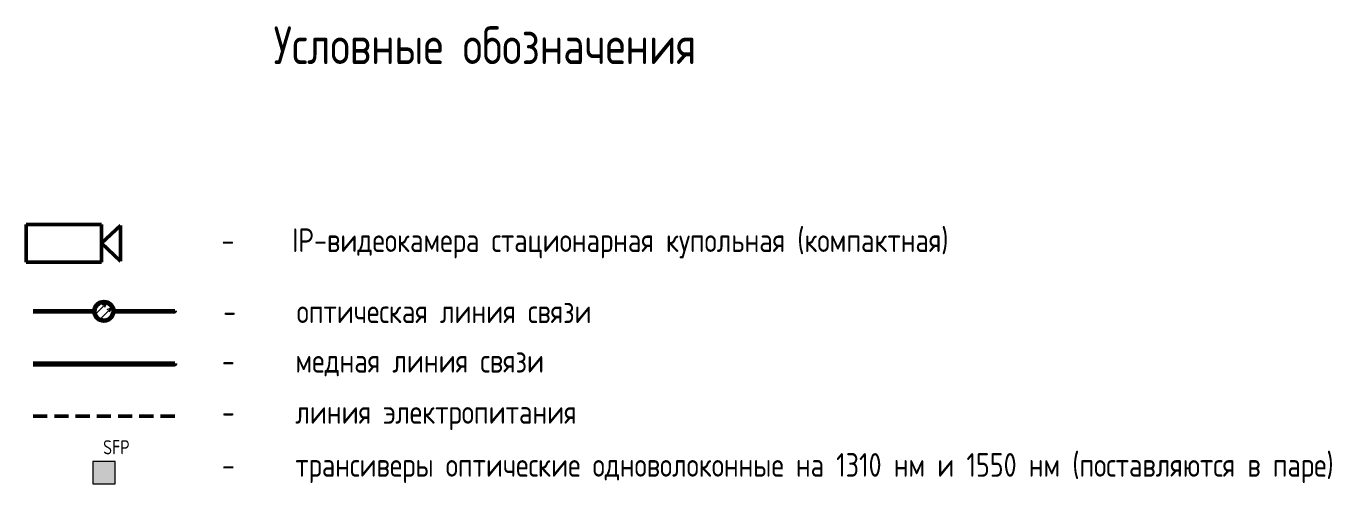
# Model space of a CAD drawing. Header units: millimetres. Extents: x -174154 to -170572, y -111302 to -109817.
# Drawn here: x -170710.2 to -170571.8, y -110005.4 to -109956.9 of the extents above; entities that cross this region are included whole.
import ezdxf

# ---------------------------------------------------------------- set-up
doc = ezdxf.new("R2010")
doc.units = ezdxf.units.MM
doc.linetypes.add('штриховая', pattern=[0.75, 0.5, -0.25])
doc.layers.add('ЩСН', color=7, linetype='Continuous')
doc.styles.add('GOST - A', font='GOST_A.TTF')
doc.styles.add('GOST type A', font='GOST_A.TTF')
doc.styles.add('gost_A', font='GOST_A.TTF')

# ---------------------------------------------------------------- blocks, each defined once
blk = doc.blocks.new('A$C36023687')
at = {"lineweight": 50}
for p, q in [((8, 2), (0, 2)), ((0, 2), (0, -2)), ((8, -2), (8, 2)), ((10, 1.89), (8, 0)), ((10, -1.89), (10, 1.89)), ((8, 0), (10, -1.89)), ((0, -2), (8, -2))]:
    blk.add_line(p, q, dxfattribs=at)

msp = doc.modelspace()

# ---------------------------------------------------------------- hatches: boundary and pattern name
at = {"layer": 'ЩСН', "linetype": 'Continuous', "lineweight": 20, "true_color": 0xff8000}
msp.add_hatch(color=30, dxfattribs=at).paths.add_polyline_path([(-170700.72, -110005.41), (-170700.72, -110003.04), (-170703.09, -110003.04), (-170703.09, -110005.41)])

# ---------------------------------------------------------------- linework, layer by layer
at = {"layer": 'ЩСН', "color": 30, "linetype": 'Continuous', "lineweight": 0, "true_color": 0xff8000}
for p, q in [((-170701.62, -109986.26), (-170702.68, -109987.32)), ((-170701.12, -109986.75), (-170702.18, -109987.81)), ((-170701.62, -109986.26), (-170702.09, -109986.49)), ((-170701.62, -109986.26), (-170701.85, -109986.73)), ((-170701.12, -109986.75), (-170701.6, -109986.99)), ((-170701.12, -109986.75), (-170701.36, -109987.22))]:
    msp.add_line(p, q, dxfattribs=at)
at = {"layer": 'ЩСН', "color": 30, "linetype": 'Continuous', "lineweight": 60, "true_color": 0xff8000}
for points in [[(-170709.41, -109987.13), (-170702.91, -109987.13)], [(-170700.91, -109987.13), (-170694.41, -109987.13), (-170694.41, -109987.13)]]:
    msp.add_lwpolyline(points, dxfattribs=at)
at = {"layer": 'ЩСН', "color": 3, "linetype": 'Continuous', "lineweight": 70}
msp.add_lwpolyline([(-170709.41, -109992.68), (-170694.41, -109992.68), (-170694.41, -109992.68)], dxfattribs=at)
at = {"layer": 'ЩСН', "color": 1, "linetype": 'штриховая', "lineweight": 50, "ltscale": 3}
msp.add_lwpolyline([(-170709.41, -109998.24), (-170694.41, -109998.24), (-170694.41, -109998.24)], dxfattribs=at)
at = {"layer": 'ЩСН', "color": 30, "linetype": 'Continuous', "lineweight": 20, "true_color": 0xff8000}
msp.add_lwpolyline([(-170700.72, -110005.41), (-170700.72, -110003.04), (-170703.09, -110003.04), (-170703.09, -110005.41)], close=True, dxfattribs=at)
at = {"layer": 'ЩСН', "color": 30, "linetype": 'Continuous', "lineweight": 60, "true_color": 0xff8000}
msp.add_circle((-170701.91, -109987.13), 1, dxfattribs=at)

# ---------------------------------------------------------------- block references
at = {"layer": 'ЩСН'}
msp.add_blockref('A$C36023687', (-170710.15, -109979.93), dxfattribs=at)

# ---------------------------------------------------------------- texts
at = {"layer": 'ЩСН', "style": 'GOST type A'}
for s, insert, char_height, width, attachment_point in [('\\A1;Условные обозначения', (-170661.54, -109958.95), 4, 51.8777, 5), ('\\A1;\\pxi-3,l4,t4;-^IIP-видеокамера стационарная купольная (компактная)', (-170691.96, -109979.94), 2.5, 113.0874, 4)]:
    msp.add_mtext(s, dxfattribs=dict(at, insert=insert, char_height=char_height, width=width, attachment_point=attachment_point))
at = {"layer": 'ЩСН', "lineweight": 20, "char_height": 2.5, "attachment_point": 4, "style": 'gost_A'}
for s, insert, width in [('\\pxsm0.9;-     оптическая линия связи', (-170689.27, -109987.13), 88.3211), ('\\pxsm0.9;-     медная линия связи', (-170689.41, -109992.57), 88.3211), ('\\pxsm0.9;-     линия электропитания', (-170689.41, -109998.13), 88.3211), ('\\pxsm0.9;-     трансиверы оптические одноволоконные на 1310 нм и 1550 нм (поставляются в паре)', (-170689.41, -110003.74), 126.8351)]:
    msp.add_mtext(s, dxfattribs=dict(at, insert=insert, width=width))
at = {"layer": 'ЩСН', "color": 0, "lineweight": 15, "insert": (-170700.59, -110001.53), "char_height": 1.5, "width": 2.5, "attachment_point": 5, "style": 'GOST - A'}
msp.add_mtext('{\\C256;SFP}', dxfattribs=at)

doc.saveas('drawing.dxf')
